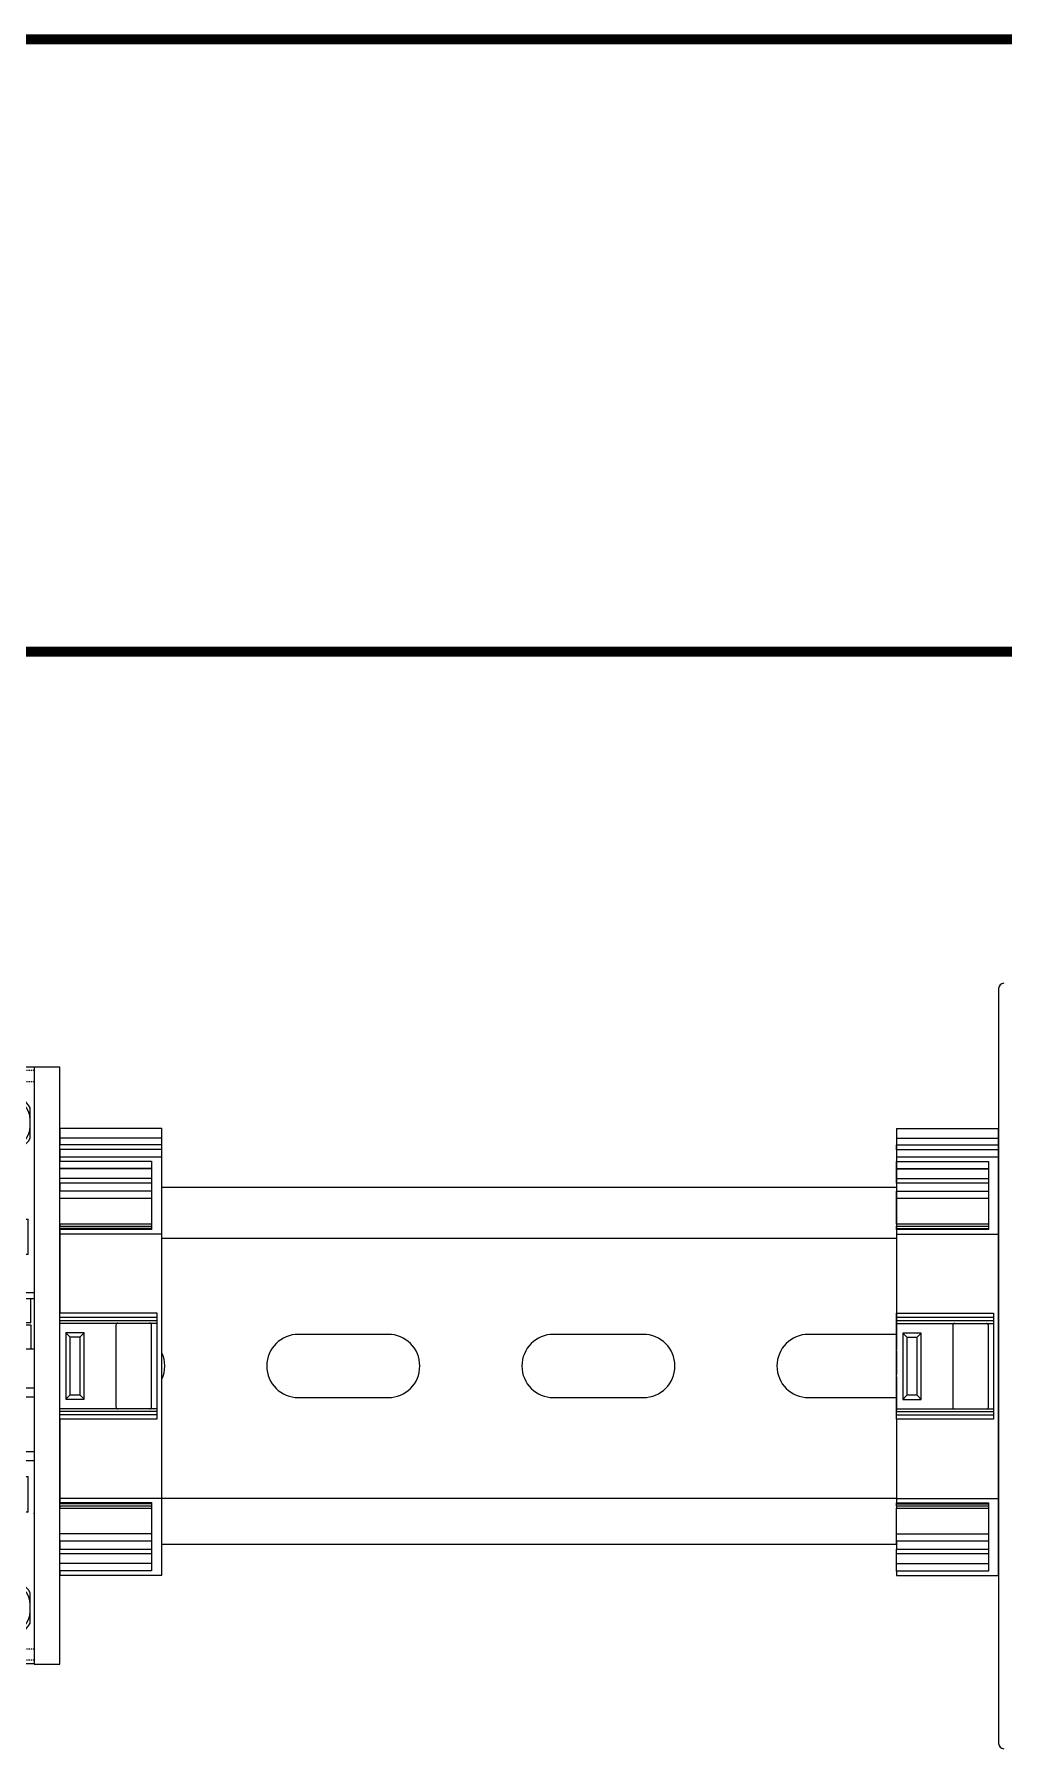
# Model space of a CAD drawing. Extents: x -2993 to 3661, y -4147 to -1441.
# Drawn here: x -2260.4 to -2165.4, y -2916.7 to -2748.7 of the extents above; entities that cross this region are included whole.
import ezdxf

# ---------------------------------------------------------------- set-up
doc = ezdxf.new("R2010")
doc.units = 0
doc.header["$LTSCALE"] = 0.1
doc.header["$MEASUREMENT"] = 0
doc.linetypes.add('CENTER', pattern=[2, 1.25, -0.25, 0.25, -0.25])
doc.layers.get('0').update_dxf_attribs({"linetype": 'CONTINUOUS'})
for name, color, linetype in [('1', 1, 'CENTER'), ('DIM', 5, 'CONTINUOUS'), ('RAILS', 1, 'CONTINUOUS')]:
    doc.layers.add(name, color=color, linetype=linetype)

# ---------------------------------------------------------------- blocks, each defined once
blk = doc.blocks.new('WAGO-KLEM')
at = {"color": 7}
for p, q in [((4.97, 35.03), (0, 35.03)), ((0.3, 28.05), (0.3, 31.03)), ((0.3, 30.82), (0.3, 29.1)), ((0.91, 31.25), (3.72, 31.25)), ((3.72, 31.03), (0.91, 31.03)), ((4.57, 28.05), (4.57, 31.03)), ((0.3, 28.9), (0.3, 29.1)), ((0.3, 28.4), (0.3, 28.9)), ((0.3, 28.4), (0.3, 28.14)), ((0.3, 28.05), (0.3, 28.14)), ((0.73, 27.95), (3.98, 27.95)), ((2.59, 24.34), (2.29, 24.34)), ((2.29, 24.16), (2.59, 24.16)), ((2.59, 22.88), (2.29, 22.88)), ((2.29, 22.69), (2.59, 22.69)), ((0.52, 20.14), (4.36, 20.14)), ((0.52, 20.14), (0.52, 16.67)), ((1.07, 19.71), (1.07, 20.14)), ((1.07, 19.71), (1.07, 19.11)), ((1.07, 19.03), (1.07, 19.11)), ((1.07, 19.03), (3.81, 19.03)), ((1.07, 18.13), (1.07, 19.03)), ((3.81, 19.71), (3.81, 20.14)), ((3.81, 19.11), (3.81, 19.71)), ((3.81, 19.03), (3.81, 19.11)), ((3.81, 19.03), (3.81, 18.13)), ((4.36, 16.67), (4.36, 20.14)), ((3.81, 18.13), (1.07, 18.13)), ((4.36, 16.67), (0.52, 16.67)), ((0, 12.95), (4.97, 12.95)), ((1.72, 12.31), (0, 12.31)), ((0.35, 12.31), (0.35, 9.96)), ((1.54, 10.71), (1.54, 11.99)), ((1.6, 12.05), (3.37, 12.05)), ((3.25, 12.31), (1.72, 12.31)), ((4.62, 12.31), (3.25, 12.31)), ((3.43, 11.99), (3.43, 10.71)), ((4.97, 12.31), (4.62, 12.31)), ((4.62, 10.51), (4.62, 12.31)), ((3.37, 10.65), (1.6, 10.65)), ((4.62, 10.39), (4.62, 10.51)), ((4.62, 9.96), (4.62, 10.39)), ((4.62, 9.96), (0.35, 9.96)), ((0.35, 9.78), (4.62, 9.78)), ((0.35, 9.78), (0.35, 7.43)), ((1.54, 7.75), (1.54, 9.03)), ((1.6, 9.09), (3.37, 9.09)), ((3.43, 9.03), (3.43, 7.75)), ((4.62, 9.78), (4.62, 7.43)), ((0, 7.43), (0.35, 7.43)), ((0.35, 7.43), (1.72, 7.43)), ((3.37, 7.69), (1.6, 7.69)), ((1.72, 7.43), (3.25, 7.43)), ((3.25, 7.43), (4.62, 7.43)), ((4.62, 7.43), (4.97, 7.43)), ((4.97, 3.57), (0, 3.57)), ((4.97, 2.67), (0, 2.67)), ((4.97, -2.67), (0, -2.67)), ((4.97, -3.57), (0, -3.57)), ((0.52, -5.09), (4.36, -5.09)), ((0.52, -5.09), (0.52, -8.57)), ((3.81, -6.56), (1.07, -6.56)), ((1.07, -7.46), (1.07, -6.56)), ((3.81, -6.56), (3.81, -7.46)), ((4.36, -8.57), (4.36, -5.09)), ((1.07, -7.46), (3.81, -7.46)), ((1.07, -7.46), (1.07, -7.54)), ((1.07, -7.54), (1.07, -8.13)), ((1.07, -8.13), (1.07, -8.57)), ((3.81, -7.46), (3.81, -7.54)), ((3.81, -8.13), (3.81, -7.54)), ((3.81, -8.13), (3.81, -8.57)), ((4.36, -8.57), (0.52, -8.57)), ((2.59, -11.12), (2.29, -11.12)), ((2.59, -11.3), (2.29, -11.3)), ((2.29, -12.58), (2.59, -12.58)), ((2.29, -12.76), (2.59, -12.76)), ((0.3, -19.24), (0.3, -16.48)), ((0.3, -16.48), (0.3, -16.57)), ((0.3, -16.82), (0.3, -16.57)), ((3.98, -16.38), (0.73, -16.38)), ((4.57, -19.45), (4.57, -16.48)), ((0.3, -16.82), (0.3, -17.32)), ((0.3, -17.32), (0.3, -17.52)), ((0.3, -19.24), (0.3, -17.52)), ((0.3, -19.24), (0.3, -19.45)), ((0.91, -19.46), (3.72, -19.46)), ((0.91, -19.67), (3.72, -19.67)), ((4.97, -23.45), (0, -23.45))]:
    blk.add_line(p, q, dxfattribs=at)
for centre, radius, start, end in [((2.44, 29.85), 2.44, 28.955, 151.045), ((2.44, 29.85), 2.13, 0, 180), ((2.44, 29.24), 2.13, 180, 0), ((2.44, 29.24), 2.44, 208.955, 331.045), ((2.29, 23.52), 0.823, 90, 270), ((2.29, 23.52), 0.64, 90, 270), ((2.59, 23.52), 0.823, 270, 90), ((2.59, 23.52), 0.64, 270, 90), ((1.6, 11.99), 0.061, 90, 180), ((3.37, 11.99), 0.061, 0, 90), ((1.6, 10.71), 0.061, 180, 270), ((3.37, 10.71), 0.061, 270, 0), ((1.6, 9.03), 0.061, 90, 180), ((3.37, 9.03), 0.061, 0, 90), ((1.6, 7.75), 0.061, 180, 270), ((3.37, 7.75), 0.061, 270, 0), ((2.29, -11.94), 0.823, 90, 270), ((2.29, -11.94), 0.64, 90, 270), ((2.59, -11.94), 0.823, 270, 90), ((2.59, -11.94), 0.64, 270, 90), ((2.44, -17.66), 2.44, 28.955, 151.045), ((2.44, -17.66), 2.13, 0, 180), ((2.44, -18.27), 2.13, 180, 0), ((2.44, -18.27), 2.44, 208.955, 331.045)]:
    blk.add_arc(centre, radius, start, end, dxfattribs=at)
at = {"layer": '1', "color": 7}
for p, q in [((0, -23.45), (0, 35.03)), ((4.97, 34.68), (0, 34.68)), ((4.97, 35.03), (4.97, -23.45)), ((4.97, 33.6), (0, 33.6)), ((0.91, 27.95), (0.91, 31.34)), ((3.72, 27.95), (3.72, 31.55)), ((0.91, -19.76), (0.91, -16.38)), ((3.72, -19.98), (3.72, -16.38)), ((4.97, -22.02), (0, -22.02)), ((4.97, -23.1), (0, -23.1))]:
    blk.add_line(p, q, dxfattribs=at)
at = {"layer": '1', "color": 7, "linetype": 'CENTER'}
blk.add_point((4.97, -8.72), dxfattribs=at)

msp = doc.modelspace()

# ---------------------------------------------------------------- linework, layer by layer
at = {"color": 7, "linetype": 'Continuous', "lineweight": 13}
for p, q in [((-2165.87, -2842.17), (-2165.87, -2916.17)), ((-2165.87, -2842.17), (-2165.87, -2916.17)), ((-2165.87, -2842.17), (-2165.87, -2916.17)), ((-2165.87, -2842.17), (-2165.87, -2868.67)), ((-2165.87, -2842.17), (-2165.87, -2868.67)), ((-2257.89, -2855.87), (-2257.89, -2856.85)), ((-2257.89, -2855.87), (-2247.89, -2855.87)), ((-2247.89, -2856.85), (-2247.89, -2855.87)), ((-2175.87, -2855.89), (-2165.87, -2855.89)), ((-2175.87, -2855.89), (-2175.87, -2856.87)), ((-2165.87, -2856.85), (-2165.87, -2855.87)), ((-2165.87, -2856.87), (-2165.87, -2855.89)), ((-2165.87, -2856.87), (-2165.87, -2855.89)), ((-2257.89, -2856.85), (-2257.89, -2857.47)), ((-2247.89, -2856.85), (-2257.89, -2856.85)), ((-2257.89, -2857.97), (-2257.89, -2857.47)), ((-2257.89, -2857.47), (-2247.89, -2857.47)), ((-2247.89, -2857.47), (-2247.89, -2856.85)), ((-2247.89, -2857.97), (-2247.89, -2857.47)), ((-2175.87, -2856.54), (-2175.87, -2857.74)), ((-2165.87, -2856.87), (-2175.87, -2856.87)), ((-2175.87, -2856.87), (-2175.87, -2857.49)), ((-2175.87, -2857.49), (-2165.87, -2857.49)), ((-2175.87, -2857.99), (-2175.87, -2857.49)), ((-2165.87, -2857.47), (-2165.87, -2856.85)), ((-2165.87, -2857.49), (-2165.87, -2856.87)), ((-2165.87, -2857.49), (-2165.87, -2856.87)), ((-2165.87, -2857.97), (-2165.87, -2857.47)), ((-2165.87, -2857.99), (-2165.87, -2857.49)), ((-2165.87, -2857.99), (-2165.87, -2857.49)), ((-2257.89, -2857.97), (-2257.89, -2858.67)), ((-2247.89, -2857.97), (-2257.89, -2857.97)), ((-2257.89, -2858.67), (-2257.89, -2859.11)), ((-2257.89, -2858.67), (-2247.89, -2858.67)), ((-2257.89, -2859.11), (-2248.89, -2859.11)), ((-2257.89, -2859.8), (-2257.89, -2859.11)), ((-2248.89, -2859.11), (-2248.89, -2865.79)), ((-2247.89, -2858.67), (-2247.89, -2857.97)), ((-2247.89, -2866.23), (-2247.89, -2858.67)), ((-2175.87, -2857.74), (-2175.87, -2868.84)), ((-2165.87, -2857.99), (-2175.87, -2857.99)), ((-2175.87, -2857.99), (-2175.87, -2858.69)), ((-2175.87, -2858.69), (-2165.87, -2858.69)), ((-2175.87, -2858.69), (-2175.87, -2859.13)), ((-2175.87, -2859.13), (-2166.87, -2859.13)), ((-2175.87, -2859.82), (-2175.87, -2859.13)), ((-2166.87, -2859.13), (-2166.87, -2865.81)), ((-2165.87, -2858.67), (-2165.87, -2857.97)), ((-2165.87, -2858.69), (-2165.87, -2857.99)), ((-2165.87, -2858.69), (-2165.87, -2857.99)), ((-2165.87, -2866.23), (-2165.87, -2858.67)), ((-2165.87, -2866.24), (-2165.87, -2858.69)), ((-2165.87, -2866.24), (-2165.87, -2858.69)), ((-2257.89, -2859.8), (-2248.89, -2859.8)), ((-2257.89, -2859.85), (-2257.89, -2859.8)), ((-2248.89, -2859.85), (-2257.89, -2859.85)), ((-2257.89, -2860.8), (-2257.89, -2859.85)), ((-2248.89, -2860.8), (-2257.89, -2860.8)), ((-2257.89, -2861.24), (-2257.89, -2860.8)), ((-2175.87, -2859.82), (-2166.87, -2859.82)), ((-2175.87, -2859.87), (-2175.87, -2859.82)), ((-2166.87, -2859.87), (-2175.87, -2859.87)), ((-2175.87, -2860.82), (-2175.87, -2859.87)), ((-2166.87, -2860.82), (-2175.87, -2860.82)), ((-2175.87, -2861.26), (-2175.87, -2860.82)), ((-2248.89, -2861.24), (-2257.89, -2861.24)), ((-2257.89, -2861.24), (-2257.89, -2862.01)), ((-2257.89, -2862.01), (-2248.89, -2862.01)), ((-2257.89, -2862.72), (-2257.89, -2862.01)), ((-2166.87, -2861.26), (-2175.87, -2861.26)), ((-2175.87, -2861.26), (-2175.87, -2862.03)), ((-2175.87, -2862.03), (-2166.87, -2862.03)), ((-2175.87, -2862.74), (-2175.87, -2862.03)), ((-2257.89, -2862.72), (-2248.89, -2862.72)), ((-2257.89, -2865.26), (-2257.89, -2862.72)), ((-2175.87, -2862.74), (-2166.87, -2862.74)), ((-2175.87, -2865.28), (-2175.87, -2862.74)), ((-2248.89, -2865.26), (-2257.89, -2865.26)), ((-2257.89, -2865.26), (-2257.89, -2865.46)), ((-2257.89, -2865.46), (-2248.89, -2865.46)), ((-2257.89, -2865.7), (-2257.89, -2865.46)), ((-2248.89, -2865.7), (-2257.89, -2865.7)), ((-2257.89, -2865.79), (-2257.89, -2865.7)), ((-2248.89, -2865.79), (-2257.89, -2865.79)), ((-2257.89, -2865.79), (-2257.89, -2866.23)), ((-2166.87, -2865.28), (-2175.87, -2865.28)), ((-2175.87, -2865.28), (-2175.87, -2865.48)), ((-2175.87, -2865.48), (-2166.87, -2865.48)), ((-2175.87, -2865.72), (-2175.87, -2865.48)), ((-2166.87, -2865.72), (-2175.87, -2865.72)), ((-2175.87, -2865.81), (-2175.87, -2865.72)), ((-2166.87, -2865.81), (-2175.87, -2865.81)), ((-2175.87, -2865.81), (-2175.87, -2866.24)), ((-2257.89, -2866.23), (-2257.89, -2873.97)), ((-2257.89, -2866.23), (-2247.89, -2866.23)), ((-2247.89, -2892.12), (-2247.89, -2866.23)), ((-2175.87, -2866.24), (-2165.87, -2866.24)), ((-2175.87, -2866.24), (-2175.87, -2873.99)), ((-2165.87, -2892.12), (-2165.87, -2866.23)), ((-2165.87, -2892.14), (-2165.87, -2866.24)), ((-2165.87, -2892.14), (-2165.87, -2866.24)), ((-2175.87, -2868.84), (-2175.87, -2870.34)), ((-2175.87, -2870.34), (-2175.87, -2871.84)), ((-2175.87, -2871.84), (-2175.87, -2872.74)), ((-2175.87, -2872.74), (-2175.87, -2873.66)), ((-2257.89, -2874.37), (-2257.89, -2873.97)), ((-2257.89, -2873.97), (-2248.39, -2873.97)), ((-2257.89, -2874.74), (-2257.89, -2874.37)), ((-2257.89, -2874.37), (-2248.39, -2874.37)), ((-2248.39, -2873.97), (-2248.39, -2884.37)), ((-2175.87, -2873.66), (-2175.87, -2874.2)), ((-2175.87, -2873.99), (-2166.37, -2873.99)), ((-2175.87, -2874.39), (-2175.87, -2873.99)), ((-2175.87, -2874.2), (-2175.87, -2874.22)), ((-2175.87, -2874.22), (-2175.87, -2875.74)), ((-2175.87, -2874.39), (-2166.37, -2874.39)), ((-2175.87, -2874.76), (-2175.87, -2874.39)), ((-2166.37, -2873.99), (-2166.37, -2884.39)), ((-2166.37, -2873.99), (-2166.37, -2884.39)), ((-2257.89, -2874.97), (-2257.89, -2874.74)), ((-2248.39, -2874.74), (-2257.89, -2874.74)), ((-2257.89, -2883.37), (-2257.89, -2874.97)), ((-2257.89, -2874.97), (-2248.39, -2874.97)), ((-2255.49, -2875.92), (-2257.29, -2875.92)), ((-2257.29, -2875.92), (-2257.29, -2882.42)), ((-2257.29, -2875.92), (-2256.89, -2876.32)), ((-2255.89, -2876.32), (-2255.49, -2875.92)), ((-2255.49, -2882.42), (-2255.49, -2875.92)), ((-2252.39, -2875.17), (-2252.39, -2883.17)), ((-2248.89, -2883.17), (-2248.89, -2875.17)), ((-2166.37, -2874.76), (-2175.87, -2874.76)), ((-2175.87, -2874.99), (-2175.87, -2874.76)), ((-2175.87, -2874.99), (-2166.37, -2874.99)), ((-2175.87, -2883.39), (-2175.87, -2874.99)), ((-2175.87, -2875.74), (-2175.87, -2876.34)), ((-2175.27, -2875.94), (-2174.87, -2876.34)), ((-2175.27, -2875.94), (-2175.27, -2882.44)), ((-2173.47, -2875.94), (-2175.27, -2875.94)), ((-2173.87, -2876.34), (-2173.47, -2875.94)), ((-2173.47, -2882.44), (-2173.47, -2875.94)), ((-2170.37, -2875.19), (-2170.37, -2883.19)), ((-2166.87, -2883.19), (-2166.87, -2875.19)), ((-2256.89, -2876.32), (-2255.89, -2876.32)), ((-2256.89, -2876.32), (-2256.89, -2882.02)), ((-2255.89, -2882.02), (-2255.89, -2876.32)), ((-2175.87, -2876.34), (-2175.87, -2877.54)), ((-2175.87, -2877.69), (-2175.87, -2877.54)), ((-2175.87, -2877.69), (-2175.87, -2879.99)), ((-2174.87, -2876.34), (-2174.87, -2882.04)), ((-2174.87, -2876.34), (-2173.87, -2876.34)), ((-2173.87, -2882.04), (-2173.87, -2876.34)), ((-2175.87, -2880.22), (-2175.87, -2879.99)), ((-2175.87, -2880.22), (-2175.87, -2881.14)), ((-2175.87, -2881.14), (-2175.87, -2882.04)), ((-2256.89, -2882.02), (-2257.29, -2882.42)), ((-2257.29, -2882.42), (-2255.49, -2882.42)), ((-2255.89, -2882.02), (-2256.89, -2882.02)), ((-2255.49, -2882.42), (-2255.89, -2882.02)), ((-2175.87, -2882.04), (-2175.87, -2883.54)), ((-2174.87, -2882.04), (-2175.27, -2882.44)), ((-2175.27, -2882.44), (-2173.47, -2882.44)), ((-2173.87, -2882.04), (-2174.87, -2882.04)), ((-2173.47, -2882.44), (-2173.87, -2882.04)), ((-2257.89, -2883.61), (-2257.89, -2883.37)), ((-2248.39, -2883.37), (-2257.89, -2883.37)), ((-2257.89, -2883.97), (-2257.89, -2883.61)), ((-2257.89, -2883.61), (-2248.39, -2883.61)), ((-2257.89, -2884.37), (-2257.89, -2883.97)), ((-2248.39, -2883.97), (-2257.89, -2883.97)), ((-2257.89, -2884.37), (-2257.89, -2892.12)), ((-2248.39, -2884.37), (-2257.89, -2884.37)), ((-2166.37, -2883.39), (-2175.87, -2883.39)), ((-2175.87, -2883.63), (-2175.87, -2883.39)), ((-2175.87, -2883.63), (-2166.37, -2883.63)), ((-2175.87, -2883.99), (-2175.87, -2883.63)), ((-2166.37, -2883.99), (-2175.87, -2883.99)), ((-2175.87, -2884.39), (-2175.87, -2883.99)), ((-2166.37, -2884.39), (-2175.87, -2884.39)), ((-2175.87, -2884.39), (-2175.87, -2892.14)), ((-2257.89, -2892.12), (-2257.89, -2892.56)), ((-2257.89, -2892.12), (-2247.89, -2892.12)), ((-2257.89, -2892.56), (-2248.89, -2892.56)), ((-2257.89, -2892.65), (-2257.89, -2892.56)), ((-2257.89, -2892.65), (-2248.89, -2892.65)), ((-2257.89, -2892.89), (-2257.89, -2892.65)), ((-2248.89, -2892.89), (-2257.89, -2892.89)), ((-2257.89, -2892.89), (-2257.89, -2893.09)), ((-2248.89, -2892.56), (-2248.89, -2899.24)), ((-2247.89, -2899.67), (-2247.89, -2892.12)), ((-2175.87, -2892.14), (-2165.87, -2892.14)), ((-2175.87, -2892.14), (-2175.87, -2892.57)), ((-2175.87, -2892.57), (-2166.87, -2892.57)), ((-2175.87, -2892.67), (-2175.87, -2892.57)), ((-2175.87, -2892.67), (-2166.87, -2892.67)), ((-2175.87, -2892.91), (-2175.87, -2892.67)), ((-2166.87, -2892.91), (-2175.87, -2892.91)), ((-2175.87, -2892.91), (-2175.87, -2893.1)), ((-2166.87, -2892.57), (-2166.87, -2899.26)), ((-2165.87, -2899.67), (-2165.87, -2892.12)), ((-2165.87, -2899.69), (-2165.87, -2892.14)), ((-2165.87, -2899.69), (-2165.87, -2892.14)), ((-2257.89, -2893.09), (-2248.89, -2893.09)), ((-2257.89, -2895.62), (-2257.89, -2893.09)), ((-2175.87, -2893.1), (-2166.87, -2893.1)), ((-2175.87, -2895.64), (-2175.87, -2893.1)), ((-2248.89, -2895.62), (-2257.89, -2895.62)), ((-2257.89, -2896.34), (-2257.89, -2895.62)), ((-2166.87, -2895.64), (-2175.87, -2895.64)), ((-2175.87, -2896.66), (-2175.87, -2895.64)), ((-2175.87, -2896.35), (-2175.87, -2895.64)), ((-2248.89, -2896.34), (-2257.89, -2896.34)), ((-2257.89, -2896.34), (-2257.89, -2897.11)), ((-2257.89, -2897.11), (-2248.89, -2897.11)), ((-2257.89, -2897.54), (-2257.89, -2897.11)), ((-2257.89, -2897.54), (-2248.89, -2897.54)), ((-2257.89, -2898.5), (-2257.89, -2897.54)), ((-2166.87, -2896.35), (-2175.87, -2896.35)), ((-2175.87, -2896.35), (-2175.87, -2897.13)), ((-2175.87, -2897.13), (-2166.87, -2897.13)), ((-2175.87, -2897.56), (-2175.87, -2897.13)), ((-2175.87, -2897.56), (-2166.87, -2897.56)), ((-2175.87, -2898.52), (-2175.87, -2897.56)), ((-2257.89, -2898.5), (-2248.89, -2898.5)), ((-2257.89, -2898.54), (-2257.89, -2898.5)), ((-2248.89, -2898.54), (-2257.89, -2898.54)), ((-2257.89, -2899.24), (-2257.89, -2898.54)), ((-2248.89, -2899.24), (-2257.89, -2899.24)), ((-2257.89, -2899.24), (-2257.89, -2899.67)), ((-2257.89, -2899.67), (-2247.89, -2899.67)), ((-2175.87, -2898.52), (-2166.87, -2898.52)), ((-2175.87, -2898.56), (-2175.87, -2898.52)), ((-2166.87, -2898.56), (-2175.87, -2898.56)), ((-2175.87, -2899.26), (-2175.87, -2898.56)), ((-2166.87, -2899.26), (-2175.87, -2899.26)), ((-2175.87, -2899.26), (-2175.87, -2899.69)), ((-2175.87, -2899.69), (-2165.87, -2899.69)), ((-2165.87, -2911.03), (-2165.87, -2916.17)), ((-2165.87, -2911.03), (-2165.87, -2916.17))]:
    msp.add_line(p, q, dxfattribs=at)
at = {"lineweight": 13}
msp.add_lwpolyline([(-2257.89, -2908.4), (-2257.89, -2849.9), (-2260.39, -2849.9), (-2260.39, -2908.4)], close=True, dxfattribs=at)
at = {"color": 7, "linetype": 'Continuous', "lineweight": 13}
for centre, radius, start, end in [((-2165.37, -2842.17), 0.5, 90.0002, 180), ((-2165.37, -2842.17), 0.5, 90.0002, 180), ((-2252.19, -2875.17), 0.2, 90, 180), ((-2249.09, -2875.17), 0.2, 0, 90), ((-2170.17, -2875.19), 0.2, 90, 180), ((-2167.07, -2875.19), 0.2, 0, 90), ((-2252.19, -2883.17), 0.2, 180, 270), ((-2249.09, -2883.17), 0.2, 270, 0), ((-2170.17, -2883.19), 0.2, 180, 270), ((-2167.07, -2883.19), 0.2, 270, 0), ((-2165.37, -2916.17), 0.5, 180, 269.9998), ((-2165.37, -2916.17), 0.5, 180, 269.9998)]:
    msp.add_arc(centre, radius, start, end, dxfattribs=at)
at = {"layer": 'DIM', "lineweight": 13}
for p, q in [((-1782.6, -2749.17), (-2752.6, -2749.17)), ((-1782.6, -2809.17), (-2752.6, -2809.17))]:
    msp.add_line(p, q, dxfattribs=at)
at = {"layer": 'DIM', "lineweight": 13, "const_width": 1}
for points in [[(-2752.6, -2749.17), (-1782.6, -2749.17)], [(-2752.6, -2809.17), (-1782.6, -2809.17)]]:
    msp.add_lwpolyline(points, dxfattribs=at)
at = {"layer": 'RAILS', "lineweight": 13}
for p, q in [((-2175.87, -2861.67), (-2247.89, -2861.67)), ((-2175.87, -2866.67), (-2247.89, -2866.67)), ((-2225.7, -2876.07), (-2234.5, -2876.07)), ((-2200.7, -2876.07), (-2209.5, -2876.07)), ((-2175.87, -2876.07), (-2184.5, -2876.07)), ((-2234.5, -2882.27), (-2225.7, -2882.27)), ((-2209.5, -2882.27), (-2200.7, -2882.27)), ((-2184.5, -2882.27), (-2175.87, -2882.27)), ((-2175.87, -2892.17), (-2247.89, -2892.17)), ((-2175.87, -2896.67), (-2247.89, -2896.67))]:
    msp.add_line(p, q, dxfattribs=at)
for centre, start, end in [((-2234.5, -2879.17), 90, 270), ((-2225.7, -2879.17), 270, 90), ((-2209.5, -2879.17), 90, 270), ((-2200.7, -2879.17), 270, 90), ((-2184.5, -2879.17), 90, 270), ((-2250.7, -2879.17), 335.291, 24.709)]:
    msp.add_arc(centre, 3.1, start, end, dxfattribs=at)

# ---------------------------------------------------------------- block references
at = {"layer": 'DIM', "lineweight": 13}
msp.add_blockref('WAGO-KLEM', (-2265.36, -2884.91), dxfattribs=at)

doc.saveas('drawing.dxf')
